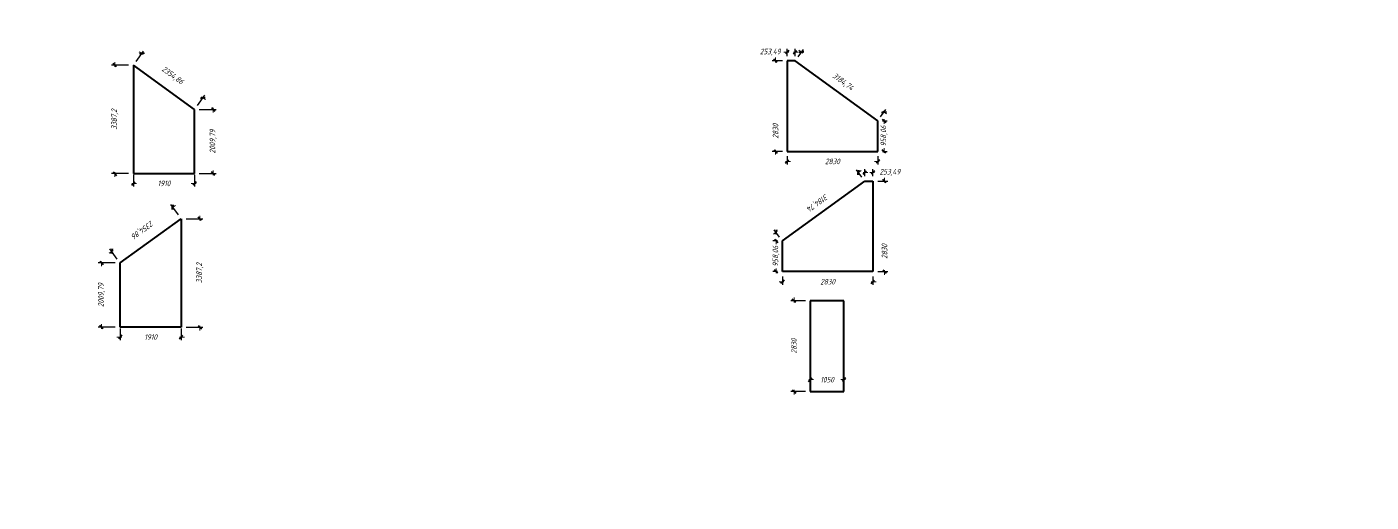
# Model space of a CAD drawing. Header units: millimetres. Extents: x 0 to 6720, y 0 to 401.
# Drawn here: x 4198 to 5038, y 0 to 297 of the extents above; entities that cross this region are included whole.
import ezdxf

# ---------------------------------------------------------------- set-up
doc = ezdxf.new("R2010")
doc.units = ezdxf.units.MM
doc.linetypes.add('K5LT_BASIC', pattern=[0])
doc.linetypes.add('K5LT_THIN', pattern=[0])
doc.layers.add('Системный слой', color=7, linetype='Continuous')
doc.styles.add('KDIMTEXTSTYLE', font='GOST_AU.SHX', dxfattribs={"width": 0.96, "oblique": 15, "height": 5})
doc.dimstyles.new('KDIMSTYLE (0.02)', dxfattribs={"dimtxt": 5, "dimasz": 1, "dimexe": 2, "dimexo": 0, "dimgap": 1, "dimtad": 1, "dimlfac": 50, "dimtxsty": 'KDIMTEXTSTYLE', "dimsah": 1, "dimcen": 0, "dimdle": 1, "dimadec": 0, "dimazin": 0, "dimtfac": 0.667, "dimtmove": 0, "dimatfit": 3, "dimfxl": 0, "dimtvp": 1, "dimtolj": 1, "dimtzin": 0, "dimarcsym": 0})

# ---------------------------------------------------------------- blocks, each defined once
blk = doc.blocks.new('U9')
at = {"layer": 'Системный слой', "color": 5, "linetype": 'K5LT_BASIC', "lineweight": 40}
for p, q in [((4708.07, 125.78), (4687.07, 125.78)), ((4687.07, 125.78), (4687.07, 69.18)), ((4708.07, 69.18), (4708.07, 125.78)), ((4687.07, 69.18), (4708.07, 69.18))]:
    blk.add_line(p, q, dxfattribs=at)
blk = doc.blocks.new('KDIMARROW_03')
at = {"layer": 'Системный слой', "color": 0, "linetype": 'K5LT_BASIC', "lineweight": 40}
blk.add_line((-1.06, -1.06), (1.06, 1.06), dxfattribs=at)
at = {"layer": 'Системный слой', "color": 0, "linetype": 'K5LT_THIN', "lineweight": 18}
for q in [(-1, 0), (2, 0)]:
    blk.add_line((0, 0), q, dxfattribs=at)

msp = doc.modelspace()

# ---------------------------------------------------------------- linework, layer by layer
at = {"layer": 'Системный слой', "color": 5, "linetype": 'K5LT_BASIC', "lineweight": 40}
for p, q in [((4302.2587, 245.46935), (4264.0587, 273.0175)), ((4264.0587, 273.0175), (4264.0587, 205.27357)), ((4677.64454, 275.78689), (4672.57472, 275.78689)), ((4672.57472, 275.78689), (4672.57472, 219.18689)), ((4729.17472, 238.34802), (4677.64454, 275.78689)), ((4302.2587, 205.27357), (4302.2587, 245.46935)), ((4729.17472, 219.18689), (4729.17472, 238.34802)), ((4672.57472, 219.18689), (4729.17472, 219.18689)), ((4264.0587, 205.27357), (4302.2587, 205.27357)), ((4669.57472, 163.20802), (4721.1049, 200.64689)), ((4721.1049, 200.64689), (4726.17472, 200.64689)), ((4726.17472, 200.64689), (4726.17472, 144.04689)), ((4255.7413, 149.46935), (4293.9413, 177.0175)), ((4293.9413, 177.0175), (4293.9413, 109.27357)), ((4669.57472, 144.04689), (4669.57472, 163.20802)), ((4255.7413, 109.27357), (4255.7413, 149.46935)), ((4726.17472, 144.04689), (4669.57472, 144.04689)), ((4293.9413, 109.27357), (4255.7413, 109.27357))]:
    msp.add_line(p, q, dxfattribs=at)

# ---------------------------------------------------------------- block references
at = {"layer": 'Системный слой'}
msp.add_blockref('U9', (0, 0), dxfattribs=at)

# ---------------------------------------------------------------- dimensions: what is measured, and where the dimension line sits
at = {"layer": 'Системный слой', "color": 7}
for base, p1, p2, location in [((4677.64454, 281.2064), (4672.57472, 275.78689), (4677.64454, 275.78689), (4662.00156, 281.2064)), ((4672.57472, 212.9353), (4729.17472, 219.18689), (4672.57472, 219.18689), (4700.87472, 212.9353)), ((4721.1049, 206.0664), (4726.17472, 200.64689), (4721.1049, 200.64689), (4736.74787, 206.0664)), ((4264.0587, 199.1856), (4302.2587, 207.47357), (4264.0587, 207.47357), (4283.1587, 199.1856)), ((4726.17472, 137.74481), (4669.57472, 144.04689), (4726.17472, 144.04689), (4697.87472, 137.74481)), ((4293.9413, 103.1856), (4255.7413, 111.47357), (4293.9413, 111.47357), (4274.8413, 103.1856)), ((4687.06776, 76.53347), (4708.06776, 69.18164), (4687.06776, 69.18164), (4697.56776, 76.53347))]:
    msp.add_linear_dim(base=base, p1=p1, p2=p2, location=location, dimstyle='KDIMSTYLE (0.02)', override={"dimexo": 3, "dimpost": '\\H3.5;\\W0.965;\\Q15;<>', "dimblk1": 'KDIMARROW_03', "dimblk2": 'KDIMARROW_03', "dimse1": 0, "dimse2": 0, "dimclrt": 7, "dimtolj": 1}, dxfattribs=at).render()
for base, p1, p2, angle, location in [((4307.49088, 252.72462), (4264.0587, 273.0175), (4302.2587, 245.46935), 324.2025214, (4288.39088, 266.4987)), ((4665.32529, 275.78689), (4672.57472, 219.18689), (4672.57472, 275.78689), 90, (4665.32529, 231.78689)), ((4733.11223, 243.76754), (4677.64454, 275.78689), (4729.17472, 238.34802), 324.00000001, (4707.34714, 262.48697)), ((4252.45641, 273.0175), (4264.0587, 205.27357), (4264.0587, 273.0175), 90, (4252.45641, 239.14554)), ((4313.85895, 205.27357), (4302.2587, 245.46935), (4302.2587, 205.27357), 90, (4313.85895, 225.37146)), ((4733.11223, 219.18689), (4729.17472, 238.34802), (4729.17472, 219.18689), 90, (4733.11223, 228.76745)), ((4665.63721, 168.62754), (4721.1049, 200.64689), (4669.57472, 163.20802), 215.99999999, (4691.4023, 187.34697)), ((4733.42415, 200.64689), (4726.17472, 144.04689), (4726.17472, 200.64689), 90, (4733.42415, 156.64689)), ((4250.50912, 156.72462), (4293.9413, 177.0175), (4255.7413, 149.46935), 215.7974786, (4269.60912, 170.4987)), ((4305.54359, 177.0175), (4293.9413, 109.27357), (4293.9413, 177.0175), 90, (4305.54359, 143.14554)), ((4665.63721, 144.04689), (4669.57472, 163.20802), (4669.57472, 144.04689), 90, (4665.63721, 153.62745)), ((4244.14105, 109.27357), (4255.7413, 149.46935), (4255.7413, 109.27357), 90, (4244.14105, 129.37146)), ((4676.874, 125.78164), (4687.06776, 69.18164), (4687.06776, 125.78164), 90, (4676.874, 97.48164))]:
    msp.add_linear_dim(base=base, p1=p1, p2=p2, angle=angle, location=location, dimstyle='KDIMSTYLE (0.02)', override={"dimexo": 3, "dimpost": '\\H3.5;\\W0.965;\\Q15;<>', "dimblk1": 'KDIMARROW_03', "dimblk2": 'KDIMARROW_03', "dimse1": 0, "dimse2": 0, "dimclrt": 7, "dimtolj": 1}, dxfattribs=at).render()

doc.saveas('drawing.dxf')
